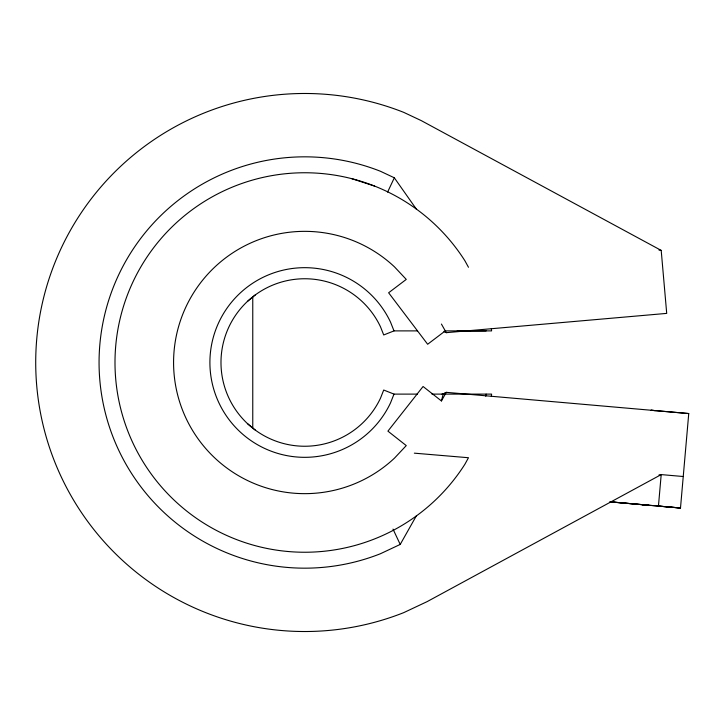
<?xml version="1.0" encoding="UTF-8"?>
<svg xmlns="http://www.w3.org/2000/svg" width="725" height="725" viewBox="0 0 725 725"><rect width="100%" height="100%" fill="white"/><g stroke="black" fill="none" stroke-linecap="round" stroke-linejoin="round"><path stroke-width="1.09" d="M610.822 501.936L680.494 507.998L688.75 413.54L446.292 392.334L443.174 394.11L441.425 400.943L423.074 386.498L387.911 431.139L406.263 445.594L394.509 458.109A131.153 131.153 0 0 1 211.029 454.267A131.153 131.153 0 0 1 211.029 270.733A131.153 131.153 0 0 1 394.509 266.891L406.263 279.406L388.627 292.773L427.65 344.257L445.286 330.89L491.613 330.89L491.342 328.733M491.342 396.267L491.613 394.11L431.928 394.11M485.768 396.276L486.112 394.11M417.473 394.11L394.001 394.11L390.53 402.873A94.821 94.821 0 0 1 245.829 436.812A94.821 94.821 0 0 1 245.829 288.188A94.821 94.821 0 0 1 390.53 322.127L394.001 330.89L417.473 330.89M387.594 192.098L394.327 177.797L380.444 171.272A205.673 205.673 0 0 0 99.062 362.5A205.673 205.673 0 0 0 380.444 553.728L400.218 544.43L416.259 516.01M441.425 400.943L446.292 392.334L443.174 394.11M247.406 301.455L255.508 294.749M394.001 330.89L383.715 334.968L380.507 326.848A83.738 83.738 0 0 0 252.717 296.869A83.738 83.738 0 0 0 252.717 428.131A83.738 83.738 0 0 0 380.507 398.152L383.715 390.032L394.001 394.11M658.971 474.966L661.2 474.594L683.24 476.515M441.96 394.11L443.718 393.938M457.112 331.008L486.112 330.89M414.328 453.161L468.477 457.729L464.942 464.172A189.742 189.742 0 0 1 180.752 506.132A189.742 189.742 0 0 1 180.752 218.868A189.742 189.742 0 0 1 464.942 260.828L468.477 267.271M655.264 410.622L650.959 410.25L688.741 413.558M609.698 501.818L649.002 505.252M680.494 508.007L658.445 506.077L661.2 474.594L427.134 601.623L403.762 612.625A269.011 269.011 0 0 1 35.715 362.5A269.011 269.011 0 0 1 403.762 112.375L421.243 120.604L661.2 250.406L666.71 313.39L446.292 332.666L443.954 331.334M610.876 501.899L680.494 508.017M658.971 250.034L661.2 250.406M351.924 178.722L374.58 186.08M444.588 331.597L446.292 332.666L441.425 324.057M247.406 423.545L255.508 430.251M394.327 177.797L416.259 208.99M393.004 529.105L400.218 544.43M252.762 297.023L252.762 427.977M643.782 504.799L642.703 504.7L643.782 504.799"/></g></svg>
